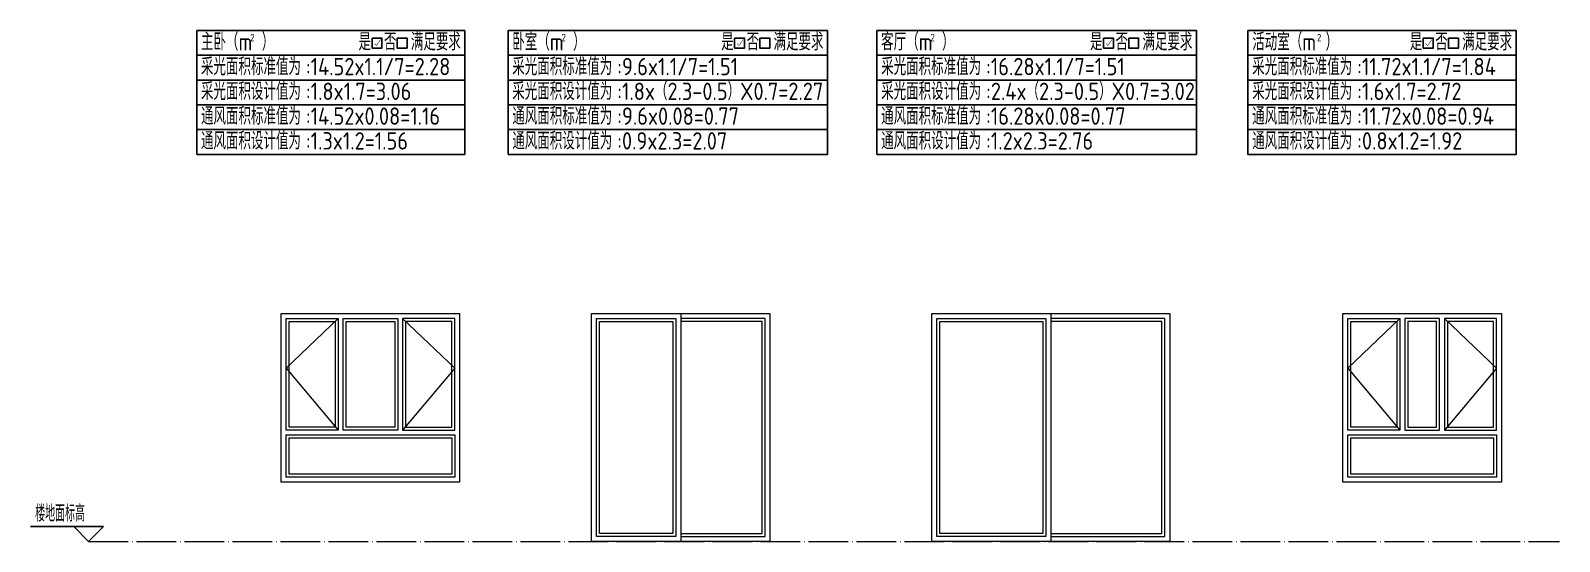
# Model space of a CAD drawing. Extents: x 27938 to 725830, y -209821 to 1628073.
# Drawn here: x 270640 to 286057, y -189560 to -184403 of the extents above; entities that cross this region are included whole.
import ezdxf

# ---------------------------------------------------------------- set-up
doc = ezdxf.new("R2010")
doc.units = 0
doc.header["$LTSCALE"] = 1000
doc.header["$MEASUREMENT"] = 0
doc.linetypes.add('DOTE', pattern=[2.42, 2, -0.2, 0.02, -0.2])
doc.layers.add('AD-INDX', color=43, linetype='Continuous')
doc.layers.add('DIM_ELEV', color=3, linetype='Continuous')
for name, color, linetype, lineweight in [('DOTE', 19, 'DOTE', 9), ('WINDOW', 144, 'Continuous', 15), ('立面-普通轮廓', 7, 'Continuous', 18), ('立面-窗开启线', 250, 'Continuous', 13)]:
    doc.layers.add(name, color=color, linetype=linetype, lineweight=lineweight)
doc.layers.add('不打印-标记', color=10, linetype='Continuous', lineweight=9, plot=False)
doc.styles.add('_TCH_DIM', font='SIMPLEX.shx', dxfattribs={"width": 0.7, "bigfont": 'GBCBIG.shx'})
doc.styles.get("Standard").update_dxf_attribs({"font": 'gbenor.shx', "bigfont": 'gbcbig.shx'})

msp = doc.modelspace()

# ---------------------------------------------------------------- linework, layer by layer
for p, q in [((272314.8, -185653.1), (272314.8, -184403.1)), ((272314.8, -184403.1), (275020.4, -184403.1)), ((275020.4, -184403.1), (275020.4, -185653.1)), ((275454.3, -185653.1), (275454.3, -184403.1)), ((275454.3, -184403.1), (278677.4, -184403.1)), ((278677.4, -184403.1), (278677.4, -185653.1)), ((279174.3, -185653.1), (279174.3, -184403.1)), ((279174.3, -184403.1), (282397.4, -184403.1)), ((282397.4, -184403.1), (282397.4, -185653.1)), ((282916.3, -185653.1), (282916.3, -184403.1)), ((282916.3, -184403.1), (285621.9, -184403.1)), ((285621.9, -184403.1), (285621.9, -185653.1)), ((272314.8, -184653.1), (275020.4, -184653.1)), ((272314.8, -184653.1), (275020.4, -184653.1)), ((275454.3, -184653.1), (278677.4, -184653.1)), ((275454.3, -184653.1), (278677.4, -184653.1)), ((279174.3, -184653.1), (282397.4, -184653.1)), ((279174.3, -184653.1), (282397.4, -184653.1)), ((282916.3, -184653.1), (285621.9, -184653.1)), ((282916.3, -184653.1), (285621.9, -184653.1)), ((272314.8, -184903.1), (275020.4, -184903.1)), ((275454.3, -184903.1), (278677.4, -184903.1)), ((279174.3, -184903.1), (282397.4, -184903.1)), ((282916.3, -184903.1), (285621.9, -184903.1)), ((272314.8, -185153.1), (275020.4, -185153.1)), ((275454.3, -185153.1), (278677.4, -185153.1)), ((279174.3, -185153.1), (282397.4, -185153.1)), ((282916.3, -185153.1), (285621.9, -185153.1)), ((272314.8, -185403.1), (275020.4, -185403.1)), ((275454.3, -185403.1), (278677.4, -185403.1)), ((279174.3, -185403.1), (282397.4, -185403.1)), ((282916.3, -185403.1), (285621.9, -185403.1)), ((272314.8, -185653.1), (275020.4, -185653.1)), ((275454.3, -185653.1), (278677.4, -185653.1)), ((279174.3, -185653.1), (282397.4, -185653.1)), ((282916.3, -185653.1), (285621.9, -185653.1))]:
    msp.add_line(p, q)
for points in [[(274082.6, -184479.7), (274182.6, -184479.7), (274182.6, -184579.7), (274082.6, -184579.7)], [(274336.6, -184479.7), (274436.6, -184479.7), (274436.6, -184579.7), (274336.6, -184579.7)], [(277739.6, -184479.7), (277839.6, -184479.7), (277839.6, -184579.7), (277739.6, -184579.7)], [(277993.6, -184479.7), (278093.6, -184479.7), (278093.6, -184579.7), (277993.6, -184579.7)], [(281459.6, -184479.7), (281559.6, -184479.7), (281559.6, -184579.7), (281459.6, -184579.7)], [(281713.6, -184479.7), (281813.6, -184479.7), (281813.6, -184579.7), (281713.6, -184579.7)], [(284684.1, -184479.7), (284784.1, -184479.7), (284784.1, -184579.7), (284684.1, -184579.7)], [(284938.1, -184479.7), (285038.1, -184479.7), (285038.1, -184579.7), (284938.1, -184579.7)]]:
    msp.add_lwpolyline(points, close=True)
at = {"color": 6, "const_width": 5}
for points in [[(274108.6, -184534.2), (274126.6, -184554.7), (274169.6, -184492.7)], [(277765.6, -184534.2), (277783.6, -184554.7), (277826.6, -184492.7)], [(281485.6, -184534.2), (281503.6, -184554.7), (281546.6, -184492.7)], [(284710.1, -184534.2), (284728.1, -184554.7), (284771.1, -184492.7)]]:
    msp.add_lwpolyline(points, dxfattribs=at)
at = {"layer": 'DIM_ELEV'}
for p, q in [((271374.1, -189410.2), (270639.5, -189410.2)), ((271224.1, -189560.2), (271074.1, -189410.2)), ((271224.1, -189560.2), (271374.1, -189410.2))]:
    msp.add_line(p, q, dxfattribs=at)
at = {"layer": 'DOTE', "ltscale": 0.2}
msp.add_line((271224.1, -189560.2), (286057.1, -189560.2), dxfattribs=at)
at = {"layer": 'WINDOW'}
for p, q in [((277196.1, -187260.2), (277196.1, -189560.2)), ((280928.1, -187260.2), (280928.1, -189560.2))]:
    msp.add_line(p, q, dxfattribs=at)
for points in [[(273216.6, -187310.2), (273741.6, -187310.2), (273741.6, -188435.2), (273216.6, -188435.2)], [(273791.6, -187310.2), (274341.6, -187310.2), (274341.6, -188435.2), (273791.6, -188435.2)], [(274916.6, -187310.2), (274391.6, -187310.2), (274391.6, -188435.2), (274916.6, -188435.2)], [(276346.1, -187310.2), (277146.1, -187310.2), (277146.1, -189510.2), (276346.1, -189510.2)], [(278046.1, -187310.2), (277196.1, -187310.2), (277196.1, -189510.2), (278046.1, -189510.2)], [(279778.1, -187310.2), (280878.1, -187310.2), (280878.1, -189510.2), (279778.1, -189510.2)], [(282078.1, -187310.2), (280928.1, -187310.2), (280928.1, -189510.2), (282078.1, -189510.2)], [(283922.6, -187310.2), (284447.6, -187310.2), (284447.6, -188435.2), (283922.6, -188435.2)], [(284847.6, -187310.2), (284497.6, -187310.2), (284497.6, -188435.2), (284847.6, -188435.2)], [(285422.6, -187310.2), (284897.6, -187310.2), (284897.6, -188435.2), (285422.6, -188435.2)], [(273216.6, -188485.2), (274916.6, -188485.2), (274916.6, -188910.2), (273216.6, -188910.2)], [(283922.6, -188485.2), (285422.6, -188485.2), (285422.6, -188910.2), (283922.6, -188910.2)]]:
    msp.add_lwpolyline(points, close=True, dxfattribs=at)
at = {"layer": 'WINDOW', "color": 250}
for points in [[(273246.6, -187340.2), (273711.6, -187340.2), (273711.6, -188405.2), (273246.6, -188405.2)], [(273821.6, -187340.2), (274311.6, -187340.2), (274311.6, -188405.2), (273821.6, -188405.2)], [(274886.6, -187340.2), (274421.6, -187340.2), (274421.6, -188405.2), (274886.6, -188405.2)], [(276376.1, -187340.2), (277116.1, -187340.2), (277116.1, -189480.2), (276376.1, -189480.2)], [(279808.1, -187340.2), (280848.1, -187340.2), (280848.1, -189480.2), (279808.1, -189480.2)], [(283952.6, -187340.2), (284417.6, -187340.2), (284417.6, -188405.2), (283952.6, -188405.2)], [(284817.6, -187340.2), (284527.6, -187340.2), (284527.6, -188405.2), (284817.6, -188405.2)], [(285392.6, -187340.2), (284927.6, -187340.2), (284927.6, -188405.2), (285392.6, -188405.2)], [(273246.6, -188515.2), (274886.6, -188515.2), (274886.6, -188880.2), (273246.6, -188880.2)], [(283952.6, -188515.2), (285392.6, -188515.2), (285392.6, -188880.2), (283952.6, -188880.2)]]:
    msp.add_lwpolyline(points, close=True, dxfattribs=at)
for points in [[(277196.1, -189480.2), (278016.1, -189480.2), (278016.1, -187340.2), (277196.1, -187340.2)], [(280928.1, -189480.2), (282048.1, -189480.2), (282048.1, -187340.2), (280928.1, -187340.2)]]:
    msp.add_lwpolyline(points, dxfattribs=at)
at = {"layer": '立面-普通轮廓'}
for points in [[(273166.6, -187260.2), (274966.6, -187260.2), (274966.6, -188960.2), (273166.6, -188960.2)], [(276296.1, -187260.2), (278096.1, -187260.2), (278096.1, -189560.2), (276296.1, -189560.2)], [(279728.1, -187260.2), (282128.1, -187260.2), (282128.1, -189560.2), (279728.1, -189560.2)], [(283872.6, -187260.2), (285472.6, -187260.2), (285472.6, -188960.2), (283872.6, -188960.2)]]:
    msp.add_lwpolyline(points, close=True, dxfattribs=at)
at = {"layer": '立面-窗开启线', "color": 4, "ltscale": 0.5}
for points in [[(273741.6, -187310.2), (273216.6, -187810.2), (273741.6, -188435.2)], [(274391.6, -187310.2), (274916.6, -187810.2), (274391.6, -188435.2)], [(284447.6, -187310.2), (283922.6, -187810.2), (284447.6, -188435.2)], [(284897.6, -187310.2), (285422.6, -187810.2), (284897.6, -188435.2)]]:
    msp.add_lwpolyline(points, dxfattribs=at)

# ---------------------------------------------------------------- texts
at = {"color": 91, "true_color": 0x7df289}
for s, p in [('是', (273946.4, -184604.3)), ('否', (274203.4, -184604.3)), ('满足要求', (274474.4, -184604.3)), ('是', (277603.4, -184604.3)), ('否', (277860.4, -184604.3)), ('满足要求', (278131.4, -184604.3)), ('是', (281323.4, -184604.3)), ('否', (281580.4, -184604.3)), ('满足要求', (281851.4, -184604.3)), ('是', (284547.9, -184604.3)), ('否', (284804.9, -184604.3)), ('满足要求', (285075.9, -184604.3))]:
    msp.add_text(s, height=175, dxfattribs=at).set_placement(p)
at = {"layer": 'AD-INDX', "color": 1}
for p in [(272854.4, -184512), (275993.9, -184512), (279713.9, -184512), (283612.4, -184512)]:
    msp.add_text('2', height=75.6, dxfattribs=at).set_placement(p)
at = {"layer": 'DIM_ELEV', "color": 7, "style": '_TCH_DIM', "width": 0.7}
msp.add_text('楼地面标高', height=168.79, dxfattribs=at).set_placement((270685.5, -189360.1))
at = {"layer": '不打印-标记', "color": 1}
for s, p in [('主卧（m ）', (272357.9, -184604.3)), ('卧室（m ）', (275497.4, -184604.3)), ('客厅（m ）', (279217.4, -184604.3)), ('活动室（m ）', (282959.4, -184604.3)), ('采光面积标准值为', (272357.9, -184854.3)), (':14.52x1.1/7=2.28', (273415.6, -184854.3)), ('采光面积标准值为', (275497.4, -184854.3)), (':9.6x1.1/7=1.51', (276555.1, -184854.3)), ('采光面积标准值为', (279217.4, -184854.3)), (':16.28x1.1/7=1.51', (280275.1, -184854.3)), ('采光面积标准值为', (282959.4, -184854.3)), (':11.72x1.1/7=1.84', (284017.1, -184854.3)), ('通风面积标准值为', (272357.9, -185354.3)), ('通风面积标准值为', (275497.4, -185354.3)), ('通风面积标准值为', (279217.4, -185354.3)), ('通风面积标准值为', (282959.4, -185354.3)), (':14.52x0.08=1.16', (273415.6, -185354.3)), (':9.6x0.08=0.77', (276555.1, -185354.3)), (':16.28x0.08=0.77', (280275.1, -185354.3)), (':11.72x0.08=0.94', (284017.1, -185354.3))]:
    msp.add_text(s, height=175, dxfattribs=at).set_placement(p)
at = {"layer": '不打印-标记', "color": 2}
for s, p in [('采光面积设计值为', (272357.9, -185104.3)), (':1.8x1.7=3.06', (273415.6, -185104.3)), ('采光面积设计值为', (275497.4, -185104.3)), (':1.8x（2.3-0.5）X0.7=2.27', (276555.1, -185104.3)), ('采光面积设计值为', (279217.4, -185104.3)), (':2.4x（2.3-0.5）X0.7=3.02', (280275.1, -185104.3)), ('采光面积设计值为', (282959.4, -185104.3)), (':1.6x1.7=2.72', (284017.1, -185104.3)), ('通风面积设计值为', (272357.9, -185604.3)), (':1.3x1.2=1.56', (273415.6, -185604.3)), ('通风面积设计值为', (275497.4, -185604.3)), (':0.9x2.3=2.07', (276555.1, -185604.3)), ('通风面积设计值为', (279217.4, -185604.3)), (':1.2x2.3=2.76', (280275.1, -185604.3)), ('通风面积设计值为', (282959.4, -185604.3)), (':0.8x1.2=1.92', (284017.1, -185604.3))]:
    msp.add_text(s, height=175, dxfattribs=at).set_placement(p)

doc.saveas('drawing.dxf')
